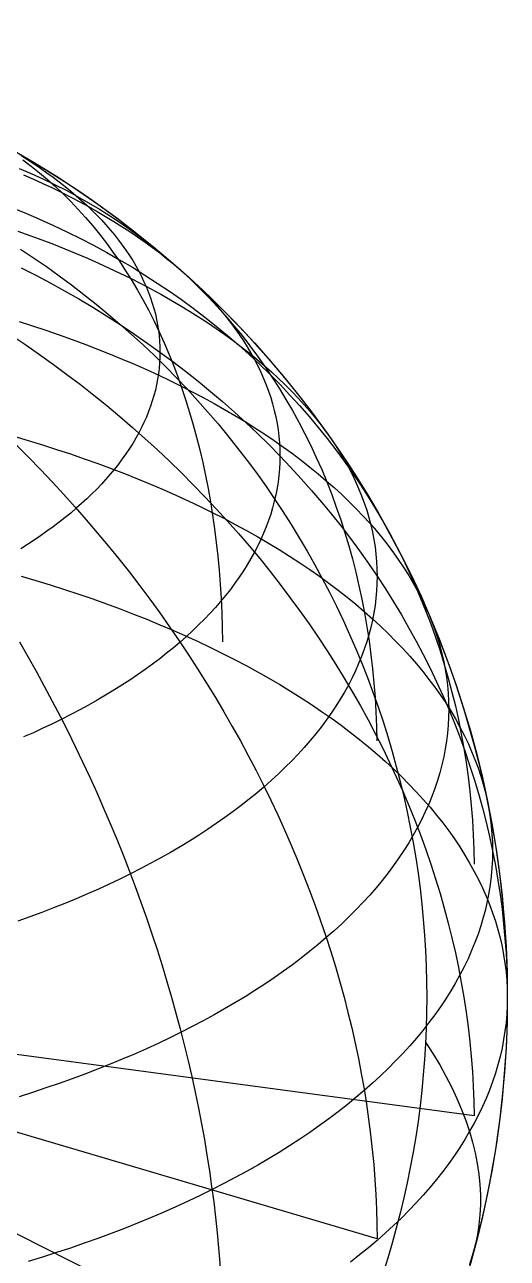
# Model space of a CAD drawing. Header units: millimetres. Extents: x -40 to 40, y -40 to 40.
# Drawn here: x 20.1 to 40, y -10.7 to 40 of the extents above; entities that cross this region are included whole.
import ezdxf

# ---------------------------------------------------------------- set-up
doc = ezdxf.new("R2010")
doc.units = ezdxf.units.MM
for name, color, linetype in [('CUT_OUTER', 1, 'Continuous'), ('ENGRAVE', 7, 'Continuous'), ('ENGRAVE_FINE', 8, 'Continuous')]:
    doc.layers.add(name, color=color, linetype=linetype)

msp = doc.modelspace()

# ---------------------------------------------------------------- linework, layer by layer
at = {"layer": 'CUT_OUTER'}
msp.add_circle((0, 0), 40, dxfattribs=at)
at = {"layer": 'ENGRAVE'}
for points in [[(20, 34.641), (20.6015, 34.2867), (21.1968, 33.9219), (21.7856, 33.5468), (22.3677, 33.1615), (22.9431, 32.7661), (23.5114, 32.3607), (24.0726, 31.9454), (24.6265, 31.5204), (25.1728, 31.0858), (25.7115, 30.6418), (26.2424, 30.1884), (26.7652, 29.7258), (27.2799, 29.2541), (27.7863, 28.7736), (28.2843, 28.2843), (28.7736, 27.7863), (29.2541, 27.2799), (29.7258, 26.7652), (30.1884, 26.2424), (30.6418, 25.7115), (31.0858, 25.1728), (31.5204, 24.6265), (31.9454, 24.0726), (32.3607, 23.5114), (32.7661, 22.9431), (33.1615, 22.3677), (33.5468, 21.7856), (33.9219, 21.1968), (34.2867, 20.6015), (34.641, 20), (34.9848, 19.3924), (35.3179, 18.7789), (35.6403, 18.1596), (35.9518, 17.5348), (36.2523, 16.9047), (36.5418, 16.2695), (36.8202, 15.6292), (37.0874, 14.9843), (37.3432, 14.3347), (37.5877, 13.6808), (37.8207, 13.0227), (38.0423, 12.3607), (38.2522, 11.6949), (38.4505, 11.0255), (38.637, 10.3528), (38.8118, 9.6769), (38.9748, 8.998), (39.1259, 8.3165), (39.2651, 7.6324), (39.3923, 6.9459), (39.5075, 6.2574), (39.6107, 5.5669), (39.7018, 4.8748), (39.7809, 4.1811), (39.8478, 3.4862), (39.9026, 2.7903), (39.9452, 2.0934), (39.9756, 1.396), (39.9939, 0.6981), (40, 0)], [(20, 17.3205), (20.6015, 17.1433), (21.1968, 16.961), (21.7856, 16.7734), (22.3677, 16.5808), (22.9431, 16.383), (23.5114, 16.1803), (24.0726, 15.9727), (24.6265, 15.7602), (25.1728, 15.5429), (25.7115, 15.3209), (26.2424, 15.0942), (26.7652, 14.8629), (27.2799, 14.6271), (27.7863, 14.3868), (28.2843, 14.1421), (28.7736, 13.8932), (29.2541, 13.64), (29.7258, 13.3826), (30.1884, 13.1212), (30.6418, 12.8558), (31.0858, 12.5864), (31.5204, 12.3132), (31.9454, 12.0363), (32.3607, 11.7557), (32.7661, 11.4715), (33.1615, 11.1839), (33.5468, 10.8928), (33.9219, 10.5984), (34.2867, 10.3008), (34.641, 10), (34.9848, 9.6962), (35.3179, 9.3894), (35.6403, 9.0798), (35.9518, 8.7674), (36.2523, 8.4524), (36.5418, 8.1347), (36.8202, 7.8146), (37.0874, 7.4921), (37.3432, 7.1674), (37.5877, 6.8404), (37.8207, 6.5114), (38.0423, 6.1803), (38.2522, 5.8474), (38.4505, 5.5127), (38.637, 5.1764), (38.8118, 4.8384), (38.9748, 4.499), (39.1259, 4.1582), (39.2651, 3.8162), (39.3923, 3.473), (39.5075, 3.1287), (39.6107, 2.7835), (39.7018, 2.4374), (39.7809, 2.0906), (39.8478, 1.7431), (39.9026, 1.3951), (39.9452, 1.0467), (39.9756, 0.698), (39.9939, 0.349), (40, 0)], [(40, 0), (39.9939, -0.349), (39.9756, -0.698), (39.9452, -1.0467), (39.9026, -1.3951), (39.8478, -1.7431), (39.7809, -2.0906), (39.7018, -2.4374), (39.6107, -2.7835), (39.5075, -3.1287), (39.3923, -3.473), (39.2651, -3.8162), (39.1259, -4.1582), (38.9748, -4.499), (38.8118, -4.8384), (38.637, -5.1764), (38.4505, -5.5127), (38.2522, -5.8474), (38.0423, -6.1803), (37.8207, -6.5114), (37.5877, -6.8404), (37.3432, -7.1674), (37.0874, -7.4921), (36.8202, -7.8146), (36.5418, -8.1347), (36.2523, -8.4524), (35.9518, -8.7674), (35.6403, -9.0798), (35.3179, -9.3894), (34.9848, -9.6962), (34.641, -10), (34.2867, -10.3008), (33.9219, -10.5984), (33.5468, -10.8928)], [(40, 0), (39.9939, -0.6981), (39.9756, -1.396), (39.9452, -2.0934), (39.9026, -2.7903), (39.8478, -3.4862), (39.7809, -4.1811), (39.7018, -4.8748), (39.6107, -5.5669), (39.5075, -6.2574), (39.3923, -6.9459), (39.2651, -7.6324), (39.1259, -8.3165), (38.9748, -8.998), (38.8118, -9.6769), (38.637, -10.3528), (38.4505, -11.0255)]]:
    msp.add_lwpolyline(points, dxfattribs=at)
at = {"layer": 'ENGRAVE_FINE'}
for points in [[(19.9816, 34.6269), (20.2609, 34.4513), (20.5341, 34.2733), (20.801, 34.093), (21.0616, 33.9103), (21.3158, 33.7254), (21.5635, 33.5383), (21.8046, 33.3491), (22.0391, 33.1578), (22.2668, 32.9644), (22.4878, 32.7692), (22.7019, 32.572), (22.9091, 32.3729), (23.1093, 32.1721), (23.3025, 31.9696), (23.4886, 31.7655), (23.6676, 31.5597), (23.8393, 31.3524), (24.0038, 31.1436), (24.1609, 30.9335), (24.3107, 30.722), (24.4531, 30.5092), (24.588, 30.2952), (24.7155, 30.0801), (24.8354, 29.8639), (24.9478, 29.6466), (25.0525, 29.4285), (25.1496, 29.2094), (25.2391, 28.9896), (25.3209, 28.7689), (25.395, 28.5476), (25.4613, 28.3257), (25.5199, 28.1033), (25.5707, 27.8803), (25.6137, 27.657), (25.6489, 27.4333), (25.6763, 27.2094), (25.6958, 26.9852), (25.7076, 26.7609), (25.7115, 26.5366)], [(19.9198, 34.0912), (20.4114, 33.8811), (20.8968, 33.6607), (21.3758, 33.4301), (21.8482, 33.1893), (22.3141, 32.9383), (22.7731, 32.6774), (23.2252, 32.4065), (23.6702, 32.1257), (24.108, 31.8351), (24.5385, 31.5349), (24.9615, 31.225), (25.3769, 30.9056), (25.7846, 30.5768), (26.1844, 30.2387), (26.5762, 29.8914), (26.9599, 29.5349), (27.3355, 29.1695), (27.7027, 28.7952), (28.0614, 28.4121), (28.4116, 28.0204), (28.7532, 27.6201), (29.086, 27.2114), (29.4099, 26.7945), (29.7249, 26.3693), (30.0308, 25.9362), (30.3276, 25.4951), (30.6151, 25.0463), (30.8934, 24.5898), (31.1622, 24.1258), (31.4215, 23.6545), (31.6712, 23.176), (31.9113, 22.6905), (32.1417, 22.198), (32.3622, 21.6987), (32.573, 21.1929), (32.7738, 20.6806), (32.9646, 20.162), (33.1454, 19.6372), (33.316, 19.1065), (33.4766, 18.57), (33.6269, 18.0278), (33.767, 17.4801), (33.8968, 16.927), (34.0163, 16.3689), (34.1254, 15.8057), (34.2241, 15.2377), (34.3124, 14.6651), (34.3903, 14.088), (34.4576, 13.5066), (34.5145, 12.9211), (34.5609, 12.3317), (34.5967, 11.7385), (34.622, 11.1418), (34.6368, 10.5416)], [(20.0724, 34.4421), (20.4171, 34.1817), (20.7556, 33.9109), (21.0878, 33.6298), (21.4135, 33.3384), (21.7328, 33.0369), (22.0454, 32.7253), (22.3513, 32.4037), (22.6504, 32.0723), (22.9426, 31.7311), (23.2278, 31.3802), (23.5059, 31.0197), (23.7769, 30.6499), (24.0406, 30.2706), (24.297, 29.8822), (24.546, 29.4847), (24.7875, 29.0781), (25.0215, 28.6628), (25.2478, 28.2386), (25.4665, 27.8059), (25.6774, 27.3647), (25.8805, 26.9152), (26.0757, 26.4575), (26.2629, 25.9917), (26.4422, 25.518), (26.6134, 25.0366), (26.7765, 24.5475), (26.9314, 24.0509), (27.0782, 23.547), (27.2167, 23.0359), (27.3469, 22.5179), (27.4687, 21.9929), (27.5822, 21.4613), (27.6873, 20.9231), (27.784, 20.3785), (27.8722, 19.8278), (27.9519, 19.271), (28.0231, 18.7083), (28.0858, 18.1399), (28.1399, 17.566), (28.1854, 16.9868), (28.2223, 16.4023), (28.2507, 15.8129), (28.2704, 15.2187), (28.2816, 14.6198)], [(20.1028, 33.8296), (20.5034, 33.6525), (20.8976, 33.4718), (21.2856, 33.2877), (21.667, 33.1003), (22.0419, 32.9096), (22.41, 32.7156), (22.7713, 32.5185), (23.1256, 32.3182), (23.473, 32.1149), (23.8131, 31.9086), (24.1461, 31.6993), (24.4716, 31.4872), (24.7897, 31.2722), (25.1003, 31.0545), (25.4032, 30.8341), (25.6984, 30.6112), (25.9857, 30.3857), (26.2651, 30.1577), (26.5366, 29.9273), (26.7999, 29.6945), (27.0551, 29.4595), (27.302, 29.2224), (27.5406, 28.9831), (27.7709, 28.7417), (27.9927, 28.4984), (28.2059, 28.2532), (28.4106, 28.0061), (28.6066, 27.7573), (28.7939, 27.5069), (28.9724, 27.2548), (29.1421, 27.0012), (29.3029, 26.7462), (29.4548, 26.4898), (29.5977, 26.2322), (29.7316, 25.9733), (29.8564, 25.7133), (29.9722, 25.4522), (30.0788, 25.1902), (30.1763, 24.9273), (30.2645, 24.6635), (30.3436, 24.3991), (30.4134, 24.134), (30.4739, 23.8683), (30.5252, 23.6021), (30.5671, 23.3355), (30.5998, 23.0686), (30.6231, 22.8015), (30.6371, 22.5342), (30.6418, 22.2668)], [(19.6091, 32.4752), (20.1871, 32.2413), (20.759, 31.9975), (21.3245, 31.744), (21.8836, 31.4808), (22.436, 31.2081), (22.9815, 30.9258), (23.5201, 30.6341), (24.0515, 30.3331), (24.5755, 30.0228), (25.0921, 29.7034), (25.6011, 29.375), (26.1022, 29.0376), (26.5954, 28.6913), (27.0805, 28.3363), (27.5573, 27.9727), (28.0257, 27.6006), (28.4857, 27.22), (28.9369, 26.8312), (29.3793, 26.4342), (29.8128, 26.0291), (30.2371, 25.6161), (30.6523, 25.1953), (31.0582, 24.7669), (31.4545, 24.3308), (31.8413, 23.8874), (32.2184, 23.4367), (32.5857, 22.9789), (32.9431, 22.514), (33.2904, 22.0423), (33.6276, 21.5639), (33.9545, 21.079), (34.2711, 20.5876), (34.5772, 20.0899), (34.8729, 19.5861), (35.1579, 19.0763), (35.4322, 18.5608), (35.6956, 18.0395), (35.9483, 17.5128), (36.1899, 16.9808), (36.4206, 16.4435), (36.6402, 15.9013), (36.8485, 15.3542), (37.0457, 14.8025), (37.2316, 14.2462), (37.4061, 13.6856), (37.5693, 13.1208), (37.721, 12.5521), (37.8612, 11.9795), (37.9899, 11.4032), (38.107, 10.8235), (38.2125, 10.2405), (38.3064, 9.6544), (38.3886, 9.0653), (38.4591, 8.4735), (38.5179, 7.8791), (38.5649, 7.2822), (38.6002, 6.6832), (38.6238, 6.0821), (38.6356, 5.4792)], [(19.8693, 31.5086), (20.3615, 31.3331), (20.8475, 31.1533), (21.3271, 30.9693), (21.8003, 30.7811), (22.2668, 30.5888), (22.7266, 30.3925), (23.1794, 30.1922), (23.6251, 29.9879), (24.0637, 29.7798), (24.4949, 29.568), (24.9187, 29.3523), (25.3348, 29.1331), (25.7433, 28.9102), (26.1439, 28.6838), (26.5366, 28.4539), (26.9211, 28.2207), (27.2975, 27.9841), (27.6655, 27.7443), (28.0252, 27.5012), (28.3763, 27.2551), (28.7187, 27.006), (29.0524, 26.7539), (29.3772, 26.499), (29.6931, 26.2412), (30, 25.9808), (30.2977, 25.7177), (30.5862, 25.452), (30.8654, 25.1839), (31.1351, 24.9133), (31.3954, 24.6405), (31.6461, 24.3654), (31.8872, 24.0882), (32.1186, 23.8089), (32.3402, 23.5276), (32.5519, 23.2445), (32.7537, 22.9595), (32.9456, 22.6728), (33.1274, 22.3845), (33.2991, 22.0947), (33.4607, 21.8034), (33.612, 21.5107), (33.7532, 21.2168), (33.884, 20.9216), (34.0046, 20.6254), (34.1147, 20.3282), (34.2145, 20.03), (34.3039, 19.7311), (34.3828, 19.4313), (34.4512, 19.131), (34.5092, 18.8301), (34.5566, 18.5287), (34.5935, 18.227), (34.6199, 17.925), (34.6357, 17.6228), (34.641, 17.3205)], [(19.9787, 30.7645), (20.5125, 30.4111), (21.0402, 30.0485), (21.5614, 29.6767), (22.076, 29.2959), (22.5839, 28.9061), (23.085, 28.5076), (23.579, 28.1004), (24.0658, 27.6846), (24.5453, 27.2603), (25.0173, 26.8278), (25.4817, 26.3871), (25.9384, 25.9384), (26.3871, 25.4817), (26.8278, 25.0173), (27.2603, 24.5453), (27.6846, 24.0658), (28.1004, 23.579), (28.5076, 23.085), (28.9061, 22.5839), (29.2959, 22.076), (29.6767, 21.5614), (30.0485, 21.0402), (30.4111, 20.5125), (30.7645, 19.9787), (31.1084, 19.4387), (31.443, 18.8928), (31.7679, 18.3412), (32.0832, 17.784), (32.3886, 17.2213), (32.6843, 16.6535), (32.9699, 16.0805), (33.2455, 15.5027), (33.511, 14.9201), (33.7663, 14.333), (34.0113, 13.7415), (34.246, 13.1458), (34.4702, 12.5461), (34.6839, 11.9426), (34.887, 11.3355), (35.0796, 10.7249), (35.2614, 10.111), (35.4325, 9.4941), (35.5928, 8.8743), (35.7422, 8.2517), (35.8808, 7.6267), (36.0084, 6.9993), (36.1251, 6.3698), (36.2308, 5.7384), (36.3254, 5.1052), (36.409, 4.4705), (36.4815, 3.8344), (36.5428, 3.1971), (36.593, 2.5588), (36.6321, 1.9198), (36.6601, 1.2802), (36.6768, 0.6402), (36.6824, 0)], [(19.9787, 30.7645), (20.5125, 30.4111), (21.0402, 30.0485), (21.5614, 29.6767), (22.076, 29.2959), (22.5839, 28.9061), (23.085, 28.5076), (23.579, 28.1004), (24.0658, 27.6846), (24.5453, 27.2603), (25.0173, 26.8278), (25.4817, 26.3871), (25.9384, 25.9384), (26.3871, 25.4817), (26.8278, 25.0173), (27.2603, 24.5453), (27.6846, 24.0658), (28.1004, 23.579), (28.5076, 23.085), (28.9061, 22.5839), (29.2959, 22.076), (29.6767, 21.5614), (30.0485, 21.0402), (30.4111, 20.5125), (30.7645, 19.9787), (31.1084, 19.4387), (31.443, 18.8928), (31.7679, 18.3412), (32.0832, 17.784), (32.3886, 17.2213), (32.6843, 16.6535), (32.9699, 16.0805), (33.2455, 15.5027), (33.511, 14.9201), (33.7663, 14.333), (34.0113, 13.7415), (34.246, 13.1458), (34.4702, 12.5461), (34.6839, 11.9426), (34.887, 11.3355), (35.0796, 10.7249), (35.2614, 10.111), (35.4325, 9.4941), (35.5928, 8.8743), (35.7422, 8.2517), (35.8808, 7.6267), (36.0084, 6.9993), (36.1251, 6.3698), (36.2308, 5.7384), (36.3254, 5.1052), (36.409, 4.4705), (36.4815, 3.8344), (36.5428, 3.1971), (36.593, 2.5588), (36.6321, 1.9198), (36.6601, 1.2802), (36.6768, 0.6402), (36.6824, 0)], [(20, 30), (20.6015, 29.6931), (21.1968, 29.3772), (21.7856, 29.0524), (22.3677, 28.7187), (22.9431, 28.3763), (23.5114, 28.0252), (24.0726, 27.6655), (24.6265, 27.2975), (25.1728, 26.9211), (25.7115, 26.5366), (26.2424, 26.1439), (26.7652, 25.7433), (27.2799, 25.3348), (27.7863, 24.9187), (28.2843, 24.4949), (28.7736, 24.0637), (29.2541, 23.6251), (29.7258, 23.1794), (30.1884, 22.7266), (30.6418, 22.2668), (31.0858, 21.8003), (31.5204, 21.3271), (31.9454, 20.8475), (32.3607, 20.3615), (32.7661, 19.8693), (33.1615, 19.371), (33.5468, 18.8668), (33.9219, 18.3569), (34.2867, 17.8414), (34.641, 17.3205), (34.9848, 16.7943), (35.3179, 16.263), (35.6403, 15.7267), (35.9518, 15.1856), (36.2523, 14.6399), (36.5418, 14.0898), (36.8202, 13.5353), (37.0874, 12.9768), (37.3432, 12.4142), (37.5877, 11.8479), (37.8207, 11.278), (38.0423, 10.7047), (38.2522, 10.1281), (38.4505, 9.5484), (38.637, 8.9658), (38.8118, 8.3804), (38.9748, 7.7925), (39.1259, 7.2023), (39.2651, 6.6098), (39.3923, 6.0153), (39.5075, 5.419), (39.6107, 4.8211), (39.7018, 4.2217), (39.7809, 3.621), (39.8478, 3.0192), (39.9026, 2.4164), (39.9452, 1.813), (39.9756, 1.209), (39.9939, 0.6046), (40, 0)], [(19.9184, 27.786), (20.4717, 27.6098), (21.0188, 27.4287), (21.5594, 27.2429), (22.0935, 27.0525), (22.6208, 26.8574), (23.1413, 26.6577), (23.6547, 26.4535), (24.1609, 26.2449), (24.6598, 26.0318), (25.1511, 25.8145), (25.6348, 25.5929), (26.1106, 25.3671), (26.5785, 25.1372), (27.0383, 24.9032), (27.4899, 24.6653), (27.9331, 24.4235), (28.3678, 24.1778), (28.7939, 23.9284), (29.2111, 23.6753), (29.6195, 23.4186), (30.0189, 23.1583), (30.4091, 22.8947), (30.79, 22.6276), (31.1616, 22.3573), (31.5237, 22.0838), (31.8762, 21.8071), (32.219, 21.5275), (32.5519, 21.2449), (32.8749, 20.9594), (33.188, 20.6711), (33.4909, 20.3802), (33.7836, 20.0866), (34.066, 19.7906), (34.3381, 19.4921), (34.5997, 19.1913), (34.8507, 18.8882), (35.0911, 18.583), (35.3209, 18.2758), (35.5399, 17.9666), (35.748, 17.6555), (35.9453, 17.3427), (36.1316, 17.0282), (36.3069, 16.7121), (36.4712, 16.3946), (36.6243, 16.0756), (36.7663, 15.7554), (36.8971, 15.434), (37.0167, 15.1114), (37.1249, 14.7879), (37.2219, 14.4635), (37.3075, 14.1383), (37.3818, 13.8124), (37.4447, 13.4859), (37.4961, 13.1589), (37.5362, 12.8315), (37.5648, 12.5038), (37.582, 12.1759), (37.5877, 11.8479)], [(19.6105, 27.22), (20.1885, 26.8312), (20.7604, 26.4342), (21.3259, 26.0291), (21.8849, 25.6161), (22.4373, 25.1953), (22.9828, 24.7669), (23.5214, 24.3308), (24.0528, 23.8874), (24.5768, 23.4367), (25.0934, 22.9789), (25.6023, 22.514), (26.1034, 22.0423), (26.5966, 21.5639), (27.0816, 21.079), (27.5585, 20.5876), (28.0269, 20.0899), (28.4868, 19.5861), (28.938, 19.0763), (29.3804, 18.5608), (29.8138, 18.0395), (30.2382, 17.5128), (30.6533, 16.9808), (31.0591, 16.4435), (31.4555, 15.9013), (31.8423, 15.3542), (32.2193, 14.8025), (32.5866, 14.2462), (32.9439, 13.6856), (33.2912, 13.1208), (33.6284, 12.5521), (33.9553, 11.9795), (34.2718, 11.4032), (34.578, 10.8235), (34.8736, 10.2405), (35.1585, 9.6544), (35.4328, 9.0653), (35.6963, 8.4735), (35.9489, 7.8791), (36.1905, 7.2822), (36.4211, 6.6832), (36.6407, 6.0821), (36.849, 5.4792), (37.0462, 4.8746), (37.232, 4.2686), (37.4066, 3.6612), (37.5697, 3.0527), (37.7214, 2.4433), (37.8615, 1.8331), (37.9902, 1.2224), (38.1073, 0.6113), (38.2128, 0)], [(25.7115, 26.5366), (25.7076, 26.3122), (25.6958, 26.0879), (25.6763, 25.8637), (25.6489, 25.6398), (25.6137, 25.4161), (25.5707, 25.1928), (25.5199, 24.9698), (25.4613, 24.7474), (25.395, 24.5255), (25.3209, 24.3042), (25.2391, 24.0836), (25.1496, 23.8637), (25.0525, 23.6446), (24.9478, 23.4265), (24.8354, 23.2092), (24.7155, 22.993), (24.588, 22.7779), (24.4531, 22.5639), (24.3107, 22.3511), (24.1609, 22.1396), (24.0038, 21.9295), (23.8393, 21.7207), (23.6676, 21.5134), (23.4886, 21.3077), (23.3025, 21.1035), (23.1093, 20.901), (22.9091, 20.7002), (22.7019, 20.5011), (22.4878, 20.304), (22.2668, 20.1087), (22.0391, 19.9154), (21.8046, 19.724), (21.5635, 19.5348), (21.3158, 19.3477), (21.0616, 19.1628), (20.801, 18.9801), (20.5341, 18.7998), (20.2609, 18.6218), (19.9816, 18.4462)], [(19.6962, 23.0727), (20.2885, 22.8982), (20.8747, 22.7186), (21.4546, 22.5339), (22.0279, 22.3442), (22.5945, 22.1495), (23.1542, 21.9499), (23.7069, 21.7454), (24.2523, 21.5361), (24.7904, 21.3221), (25.3209, 21.1035), (25.8437, 20.8802), (26.3586, 20.6524), (26.8655, 20.4202), (27.3642, 20.1836), (27.8546, 19.9426), (28.3365, 19.6974), (28.8097, 19.4481), (29.2742, 19.1946), (29.7298, 18.9372), (30.1763, 18.6758), (30.6136, 18.4105), (31.0416, 18.1415), (31.4601, 17.8688), (31.869, 17.5925), (32.2683, 17.3126), (32.6577, 17.0293), (33.0372, 16.7426), (33.4066, 16.4527), (33.7658, 16.1596), (34.1147, 15.8634), (34.4533, 15.5642), (34.7813, 15.2621), (35.0988, 14.9572), (35.4056, 14.6496), (35.7016, 14.3393), (35.9867, 14.0265), (36.2608, 13.7113), (36.5239, 13.3937), (36.7759, 13.0738), (37.0167, 12.7518), (37.2462, 12.4278), (37.4643, 12.1018), (37.6711, 11.7739), (37.8663, 11.4443), (38.05, 11.1131), (38.2222, 10.7803), (38.3827, 10.446), (38.5315, 10.1104), (38.6686, 9.7736), (38.7939, 9.4356), (38.9073, 9.0965), (39.0089, 8.7565), (39.0987, 8.4157), (39.1765, 8.0742), (39.2424, 7.732), (39.2964, 7.3893), (39.3383, 7.0462), (39.3683, 6.7027), (39.3863, 6.3591), (39.3923, 6.0153)], [(19.8187, 22.6905), (20.3115, 22.198), (20.7981, 21.6987), (21.2785, 21.1929), (21.7523, 20.6806), (22.2195, 20.162), (22.6799, 19.6372), (23.1334, 19.1065), (23.5799, 18.57), (24.0192, 18.0278), (24.4512, 17.4801), (24.8757, 16.927), (25.2927, 16.3689), (25.7019, 15.8057), (26.1034, 15.2377), (26.4968, 14.6651), (26.8822, 14.088), (27.2594, 13.5066), (27.6283, 12.9211), (27.9888, 12.3317), (28.3408, 11.7385), (28.6841, 11.1418), (29.0187, 10.5416), (29.3445, 9.9382), (29.6613, 9.3319), (29.9691, 8.7226), (30.2677, 8.1107), (30.5572, 7.4964), (30.8373, 6.8797), (31.108, 6.261), (31.3693, 5.6403), (31.621, 5.018), (31.863, 4.3941), (32.0954, 3.7688), (32.318, 3.1424), (32.5307, 2.5151), (32.7336, 1.887), (32.9264, 1.2583), (33.1093, 0.6293), (33.282, 0)], [(30.6418, 22.2668), (30.6371, 21.9994), (30.6231, 21.7321), (30.5998, 21.465), (30.5671, 21.1981), (30.5252, 20.9315), (30.4739, 20.6653), (30.4134, 20.3997), (30.3436, 20.1346), (30.2645, 19.8701), (30.1763, 19.6064), (30.0788, 19.3435), (29.9722, 19.0814), (29.8564, 18.8204), (29.7316, 18.5604), (29.5977, 18.3015), (29.4548, 18.0438), (29.3029, 17.7874), (29.1421, 17.5324), (28.9724, 17.2788), (28.7939, 17.0268), (28.6066, 16.7763), (28.4106, 16.5275), (28.2059, 16.2805), (27.9927, 16.0352), (27.7709, 15.7919), (27.5406, 15.5506), (27.302, 15.3113), (27.0551, 15.0741), (26.7999, 14.8391), (26.5366, 14.6064), (26.2651, 14.376), (25.9857, 14.148), (25.6984, 13.9225), (25.4032, 13.6995), (25.1003, 13.4791), (24.7897, 13.2614), (24.4716, 13.0465), (24.1461, 12.8343), (23.8131, 12.6251), (23.473, 12.4187), (23.1256, 12.2154), (22.7713, 12.0151), (22.41, 11.818), (22.0419, 11.624), (21.667, 11.4333), (21.2856, 11.2459), (20.8976, 11.0618), (20.5034, 10.8812), (20.1028, 10.704)], [(34.641, 17.3205), (34.6357, 17.0182), (34.6199, 16.716), (34.5935, 16.414), (34.5566, 16.1123), (34.5092, 15.8109), (34.4512, 15.51), (34.3828, 15.2097), (34.3039, 14.91), (34.2145, 14.611), (34.1147, 14.3128), (34.0046, 14.0156), (33.884, 13.7194), (33.7532, 13.4242), (33.612, 13.1303), (33.4607, 12.8376), (33.2991, 12.5463), (33.1274, 12.2565), (32.9456, 11.9682), (32.7537, 11.6815), (32.5519, 11.3965), (32.3402, 11.1134), (32.1186, 10.8321), (31.8872, 10.5528), (31.6461, 10.2756), (31.3954, 10.0005), (31.1351, 9.7277), (30.8654, 9.4572), (30.5862, 9.189), (30.2977, 8.9234), (30, 8.6603), (29.6931, 8.3998), (29.3772, 8.142), (29.0524, 7.8871), (28.7187, 7.635), (28.3763, 7.3859), (28.0252, 7.1398), (27.6655, 6.8968), (27.2975, 6.6569), (26.9211, 6.4204), (26.5366, 6.1871), (26.1439, 5.9572), (25.7433, 5.7308), (25.3348, 5.5079), (24.9187, 5.2887), (24.4949, 5.0731), (24.0637, 4.8612), (23.6251, 4.6531), (23.1794, 4.4489), (22.7266, 4.2486), (22.2668, 4.0522), (21.8003, 3.8599), (21.3271, 3.6718), (20.8475, 3.4877), (20.3615, 3.3079), (19.8693, 3.1324)], [(26.1861, 0), (26.3687, -0.653), (26.5433, -1.3058), (26.7098, -1.9582), (26.8681, -2.61), (27.0182, -3.2611), (27.1602, -3.9111), (27.2938, -4.5599), (27.4191, -5.2074), (27.5361, -5.8532), (27.6447, -6.4973), (27.7449, -7.1394), (27.8366, -7.7793), (27.9198, -8.4169), (27.9946, -9.0519), (28.0608, -9.6841), (28.1184, -10.3134), (28.1675, -10.9395), (28.208, -11.5624), (28.24, -12.1816), (28.2633, -12.7972), (28.278, -13.4089), (28.2841, -14.0165), (-28.2816, 14.6198)], [(19.9274, 14.6198), (20.2747, 14.0165), (20.6158, 13.4089), (20.9506, 12.7972), (21.279, 12.1816), (21.601, 11.5624), (21.9164, 10.9395), (22.2251, 10.3134), (22.527, 9.6841), (22.8221, 9.0519), (23.1102, 8.4169), (23.3912, 7.7793), (23.6652, 7.1394), (23.9319, 6.4973), (24.1914, 5.8532), (24.4435, 5.2074), (24.6881, 4.5599), (24.9252, 3.9111), (25.1548, 3.2611), (25.3766, 2.61), (25.5908, 1.9582), (25.7971, 1.3058), (25.9956, 0.653), (26.1861, 0)], [(37.5877, 11.8479), (37.582, 11.5199), (37.5648, 11.192), (37.5362, 10.8643), (37.4961, 10.5369), (37.4447, 10.2099), (37.3818, 9.8834), (37.3075, 9.5575), (37.2219, 9.2323), (37.1249, 8.9079), (37.0167, 8.5844), (36.8971, 8.2619), (36.7663, 7.9405), (36.6243, 7.6202), (36.4712, 7.3013), (36.3069, 6.9837), (36.1316, 6.6676), (35.9453, 6.3531), (35.748, 6.0403), (35.5399, 5.7292), (35.3209, 5.42), (35.0911, 5.1128), (34.8507, 4.8076), (34.5997, 4.5046), (34.3381, 4.2038), (34.066, 3.9053), (33.7836, 3.6092), (33.4909, 3.3157), (33.188, 3.0247), (32.8749, 2.7365), (32.5519, 2.451), (32.219, 2.1684), (31.8762, 1.8887), (31.5237, 1.6121), (31.1616, 1.3385), (30.79, 1.0682), (30.4091, 0.8012), (30.0189, 0.5375), (29.6195, 0.2773), (29.2111, 0.0206), (28.7939, -0.2325), (28.3678, -0.482), (27.9331, -0.7276), (27.4899, -0.9695), (27.0383, -1.2074), (26.5785, -1.4413), (26.1106, -1.6712), (25.6348, -1.897), (25.1511, -2.1186), (24.6598, -2.336), (24.1609, -2.549), (23.6547, -2.7576), (23.1413, -2.9618), (22.6208, -3.1615), (22.0935, -3.3566), (21.5594, -3.5471), (21.0188, -3.7329), (20.4717, -3.9139), (19.9184, -4.0902)], [(33.282, 0), (33.4446, -0.6293), (33.597, -1.2583), (33.7392, -1.887), (33.8711, -2.5151), (33.9927, -3.1424), (34.104, -3.7688), (34.2048, -4.3941), (34.2952, -5.018), (34.3752, -5.6403), (34.4447, -6.261), (34.5038, -6.8797), (34.5523, -7.4964), (34.5903, -8.1107), (34.6177, -8.7226), (34.6346, -9.3319), (34.641, -9.9382), (-34.6368, 10.5416)], [(39.3923, 6.0153), (39.3863, 5.6716), (39.3683, 5.328), (39.3383, 4.9845), (39.2964, 4.6414), (39.2424, 4.2987), (39.1765, 3.9565), (39.0987, 3.615), (39.0089, 3.2742), (38.9073, 2.9342), (38.7939, 2.5951), (38.6686, 2.2571), (38.5315, 1.9203), (38.3827, 1.5847), (38.2222, 1.2504), (38.05, 0.9176), (37.8663, 0.5864), (37.6711, 0.2568), (37.4643, -0.0711), (37.2462, -0.3971), (37.0167, -0.7211), (36.7759, -1.0431), (36.5239, -1.363), (36.2608, -1.6806), (35.9867, -1.9958), (35.7016, -2.3086), (35.4056, -2.6189), (35.0988, -2.9265), (34.7813, -3.2314), (34.4533, -3.5335), (34.1147, -3.8327), (33.7658, -4.1289), (33.4066, -4.422), (33.0372, -4.7119), (32.6577, -4.9986), (32.2683, -5.2819), (31.869, -5.5618), (31.4601, -5.8381), (31.0416, -6.1108), (30.6136, -6.3798), (30.1763, -6.6451), (29.7298, -6.9065), (29.2742, -7.164), (28.8097, -7.4174), (28.3365, -7.6667), (27.8546, -7.9119), (27.3642, -8.1529), (26.8655, -8.3895), (26.3586, -8.6217), (25.8437, -8.8495), (25.3209, -9.0728), (24.7904, -9.2914), (24.2523, -9.5054), (23.7069, -9.7147), (23.1542, -9.9192), (22.5945, -10.1188), (22.0279, -10.3135), (21.4546, -10.5032), (20.8747, -10.6879), (20.2885, -10.8676)], [(38.2128, 0), (38.3066, -0.6113), (38.3888, -1.2224), (38.4592, -1.8331), (38.518, -2.4433), (38.565, -3.0527), (38.6003, -3.6612), (38.6238, -4.2686), (38.6356, -4.8746), (-38.6356, 5.4792)], [(36.6824, 0), (36.6768, -0.6402), (36.6601, -1.2802), (36.6321, -1.9198), (36.593, -2.5588), (36.5428, -3.1971), (36.4815, -3.8344), (36.409, -4.4705), (36.3254, -5.1052), (36.2308, -5.7384), (36.1251, -6.3698), (36.0084, -6.9993), (35.8808, -7.6267), (35.7422, -8.2517), (35.5928, -8.8743), (35.4325, -9.4941), (35.2614, -10.111), (35.0796, -10.7249), (34.887, -11.3355)], [(36.6824, 0), (36.6768, -0.6402), (36.6601, -1.2802), (36.6321, -1.9198), (36.593, -2.5588), (36.5428, -3.1971), (36.4815, -3.8344), (36.409, -4.4705), (36.3254, -5.1052), (36.2308, -5.7384), (36.1251, -6.3698), (36.0084, -6.9993), (35.8808, -7.6267), (35.7422, -8.2517), (35.5928, -8.8743), (35.4325, -9.4941), (35.2614, -10.111), (35.0796, -10.7249), (34.887, -11.3355)], [(36.6359, -1.8457), (36.9372, -2.3166), (37.2167, -2.7845), (37.4746, -3.2493), (37.7109, -3.7109), (37.9256, -4.1692), (38.1188, -4.624), (38.2905, -5.0753), (38.4408, -5.5228), (38.5697, -5.9664), (38.6772, -6.406), (38.7633, -6.8415), (38.8281, -7.2726), (38.8716, -7.6993), (38.8938, -8.1213), (38.8948, -8.5385), (38.8745, -8.9508), (38.8331, -9.3581), (38.7705, -9.76), (38.6868, -10.1566), (38.582, -10.5476), (38.4562, -10.9328)]]:
    msp.add_lwpolyline(points, dxfattribs=at)

doc.saveas('drawing.dxf')
